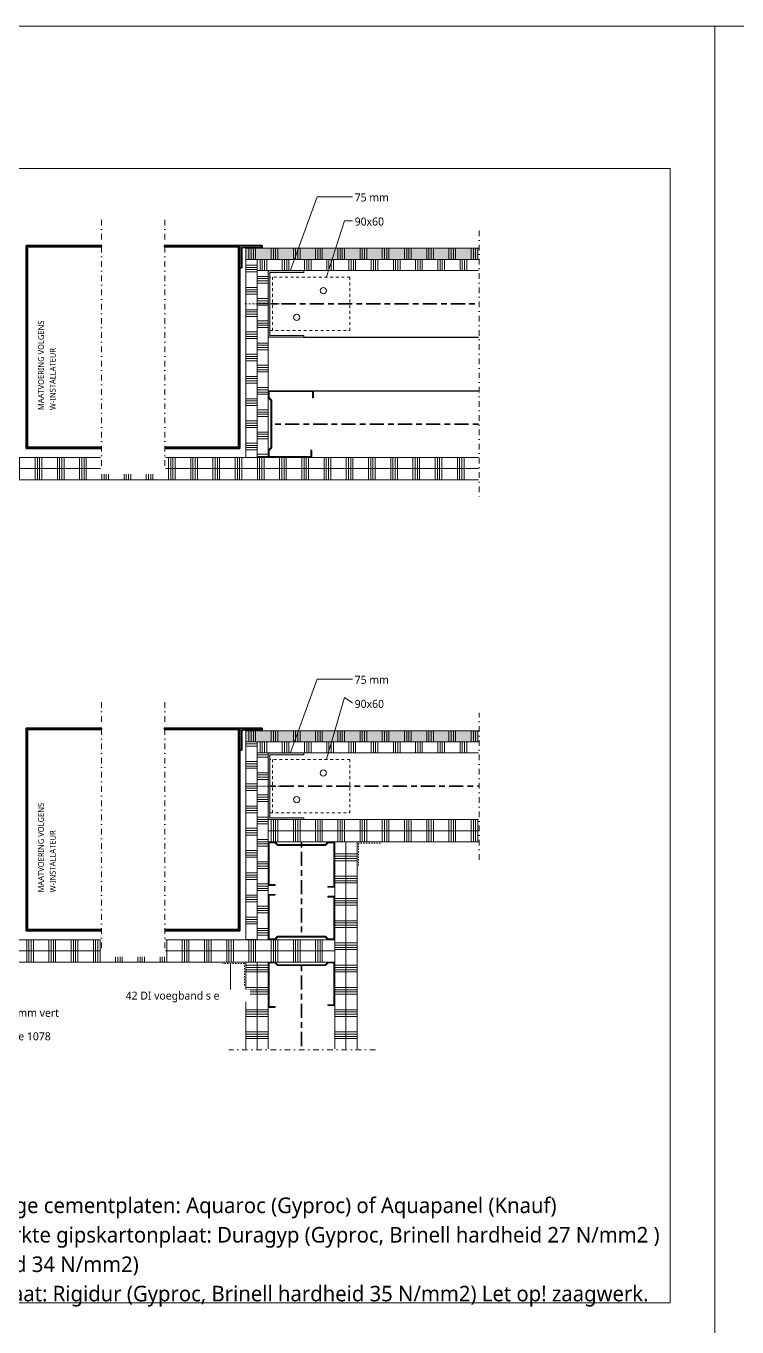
# Model space of a CAD drawing. Header units: millimetres. Extents: x -617 to 12931, y -7813 to -1363.
# Drawn here: x 10056 to 10856, y -2825 to -1363 of the extents above; entities that cross this region are included whole.
import ezdxf

# ---------------------------------------------------------------- set-up
doc = ezdxf.new("R2010")
doc.units = ezdxf.units.MM
for name, pattern in [('Center', [31.75, 6.35, -4.7625, 15.875, -4.7625]), ('Dash', [6.35, 3.175, -3.175]), ('Dash dot', [15.875, 6.35, -4.7625, 0, -4.7625]), ('Streep 1_5', [3, 1.5, -1.5]), ('Streep-stip _ detail', [4, 2, -1, 0, -1])]:
    doc.linetypes.add(name, pattern=pattern)
for name, color, linetype, lineweight in [('A-ANNO-IDEN', 131, 'Continuous', 18), ('A-DETL', 90, 'Continuous', 13), ('A-DETL-CNTR', 5, 'Center', 35), ('A-DETL-GENF', 92, 'Continuous', 18), ('A-DETL-MBND', 5, 'Continuous', 25), ('A-DETL-THIN', 151, 'Continuous', 18), ('G-ANNO-TEXT', 231, 'Continuous', 13)]:
    doc.layers.add(name, color=color, linetype=linetype, lineweight=lineweight)
doc.styles.add('Segoe UI_2', font='segoeui.ttf', dxfattribs={"height": 9})
doc.styles.add('Segoe UI_4', font='segoeui.ttf', dxfattribs={"height": 17.5})
doc.styles.add('Segoe UI_7', font='segoeui.ttf', dxfattribs={"height": 6.5})

# ---------------------------------------------------------------- blocks, each defined once
blk = doc.blocks.new('40  gipsplaat - D12_5-2957515-22_1 Principedetails metalstud')
at = {"layer": 'A-DETL-GENF', "lineweight": 13}
h = blk.add_hatch(dxfattribs=at)
h.set_pattern_fill('FP_316', color=256, style=0, pattern_type=2)
h.set_pattern_definition([(270, (10393.337, -2402.628), (25, 1e-15), []), (270, (10390.837, -2402.628), (25, 1e-15), []), (270, (10388.337, -2402.628), (25, 1e-15), []), (270, (10385.837, -2402.628), (25, 1e-15), [])])
h.paths.add_polyline_path([(11, 12.5), (0, 12.5), (0, 0), (190.4, 0), (190.4, 6.5), (263.7, 6.5), (263.7, 0), (466.8, 0), (466.8, 12.5), (21.2, 12.5)])
at = {"layer": 'A-DETL-GENF'}
for p, q in [((1, 12.5), (0, 12.5)), ((0, 12.5), (0, 0)), ((1, 12.5), (0, 12.5)), ((0, 12.5), (0, 0)), ((0, 0), (190.4, 0)), ((8, 12.5), (1, 12.5)), ((67, 12.5), (8, 12.5)), ((67, 12.5), (8, 12.5)), ((74, 12.5), (67, 12.5)), ((75, 12.5), (74, 12.5)), ((75, 12.5), (74, 12.5)), ((100, 12.5), (75, 12.5)), ((466.8, 12.5), (100, 12.5)), ((466.8, 12.5), (100, 12.5)), ((263.7, 0), (466.8, 0))]:
    blk.add_line(p, q, dxfattribs=at)
blk = doc.blocks.new('40  gipsplaat - D12_5-2957516-22_1 Principedetails metalstud')
at = {"layer": 'A-DETL-GENF', "lineweight": 13}
h = blk.add_hatch(dxfattribs=at)
h.set_pattern_fill('FP_317', color=256, style=0, pattern_type=2)
h.set_pattern_definition([(270, (10393.337, -2390.128), (25, 1e-15), []), (270, (10390.837, -2390.128), (25, 1e-15), []), (270, (10388.337, -2390.128), (25, 1e-15), []), (270, (10385.837, -2390.128), (25, 1e-15), [])])
h.paths.add_polyline_path([(11, 12.5), (0, 12.5), (0, 0), (190.4, 0), (190.4, 12.5), (21.2, 12.5)])
h.paths.add_polyline_path([(354.3, 12.5), (263.7, 12.5), (263.7, 0), (454.3, 0), (454.3, 12.5), (366.8, 12.5)])
at = {"layer": 'A-DETL-GENF'}
for p, q in [((190.4, 12.5), (0, 12.5)), ((0, 12.5), (0, 0)), ((190.4, 12.5), (0, 12.5)), ((0, 0), (1, 0)), ((0, 0), (1, 0)), ((1, 0), (8, 0)), ((8, 0), (67, 0)), ((8, 0), (67, 0)), ((67, 0), (74, 0)), ((74, 0), (75, 0)), ((74, 0), (75, 0)), ((75, 0), (100, 0)), ((100, 0), (190.4, 0)), ((100, 0), (190.4, 0)), ((454.3, 12.5), (263.7, 12.5)), ((454.3, 12.5), (263.7, 12.5)), ((263.7, 0), (354.3, 0)), ((263.7, 0), (354.3, 0)), ((354.3, 0), (379.3, 0)), ((379.3, 0), (380.3, 0)), ((379.3, 0), (380.3, 0)), ((380.3, 0), (387.3, 0)), ((387.3, 0), (446.3, 0)), ((387.3, 0), (446.3, 0)), ((446.3, 0), (453.3, 0)), ((453.3, 0), (454.3, 0)), ((453.3, 0), (454.3, 0)), ((454.3, 0), (454.3, 12.5))]:
    blk.add_line(p, q, dxfattribs=at)
blk = doc.blocks.new('40  gipsplaat - D12_5-2957530-22_1 Principedetails metalstud')
at = {"layer": 'A-DETL-GENF', "lineweight": 13}
h = blk.add_hatch(dxfattribs=at)
h.set_pattern_fill('FP_332', color=256, style=0, pattern_type=2)
h.set_pattern_definition([(90, (-10305.837, 2167.628), (-25, 1e-15), []), (90, (-10303.337, 2167.628), (-25, 1e-15), []), (90, (-10300.837, 2167.628), (-25, 1e-15), []), (90, (-10298.337, 2167.628), (-25, 1e-15), [])])
h.paths.add_polyline_path([(242.6, -12.5), (249, -12.5), (249, 0), (0, 0), (0, -12.5), (125.1, -12.5)])
at = {"layer": 'A-DETL-GENF'}
for p, q in [((249, 0), (0, 0)), ((0, 0), (0, -12.5)), ((0, 0), (0, -12.5)), ((0, -12.5), (12.5, -12.5)), ((12.5, -12.5), (13.5, -12.5)), ((12.5, -12.5), (13.5, -12.5)), ((13.5, -12.5), (52.5, -12.5)), ((52.5, -12.5), (249, -12.5)), ((52.5, -12.5), (249, -12.5))]:
    blk.add_line(p, q, dxfattribs=at)
blk = doc.blocks.new('40  gipsplaat - stootvast D12_5-2957531-22_1 Principedetails metalstud')
at = {"layer": 'A-DETL-GENF'}
blk.add_hatch(color=256, dxfattribs=at).paths.add_polyline_path([(20, -12.5), (261.5, -12.5), (261.5, 0), (0, 0), (0, -12.5), (12.5, -12.5)])
at = {"layer": 'A-DETL-GENF', "lineweight": 13}
h = blk.add_hatch(dxfattribs=at)
h.set_pattern_fill('FP_333', color=256, style=0, pattern_type=2)
h.set_pattern_definition([(90, (-10293.337, 2155.128), (-25, 1e-15), []), (90, (-10290.837, 2155.128), (-25, 1e-15), []), (90, (-10288.337, 2155.128), (-25, 1e-15), []), (90, (-10285.837, 2155.128), (-25, 1e-15), [])])
h.paths.add_polyline_path([(255.1, -12.5), (261.5, -12.5), (261.5, 0), (0, 0), (0, -12.5), (137.6, -12.5)])
at = {"layer": 'A-DETL-GENF'}
for p, q in [((261.5, 0), (0, 0)), ((0, 0), (0, -12.5)), ((261.5, 0), (0, 0)), ((0, 0), (0, -12.5)), ((0, -12.5), (12.5, -12.5)), ((12.5, -12.5), (261.5, -12.5)), ((12.5, -12.5), (261.5, -12.5))]:
    blk.add_line(p, q, dxfattribs=at)
blk = doc.blocks.new('40  gipsplaat - D12_5-2957532-22_1 Principedetails metalstud')
at = {"layer": 'A-DETL-GENF', "lineweight": 13}
h = blk.add_hatch(dxfattribs=at)
h.set_pattern_fill('FP_334', color=256, style=0, pattern_type=2)
h.set_pattern_definition([(90, (-10318.337, 2267.628), (-25, 1e-15), []), (90, (-10315.837, 2267.628), (-25, 1e-15), []), (90, (-10313.337, 2267.628), (-25, 1e-15), []), (90, (-10310.837, 2267.628), (-25, 1e-15), [])])
h.paths.add_polyline_path([(230.1, -12.5), (236.5, -12.5), (236.5, 0), (0, 0), (0, -12.5), (112.6, -12.5)])
at = {"layer": 'A-DETL-GENF'}
for p, q in [((236.5, 0), (0, 0)), ((0, 0), (0, -12.5)), ((0, 0), (0, -12.5)), ((0, -12.5), (1, -12.5)), ((0, -12.5), (1, -12.5)), ((1, -12.5), (8, -12.5)), ((8, -12.5), (67, -12.5)), ((8, -12.5), (67, -12.5)), ((67, -12.5), (74, -12.5)), ((74, -12.5), (75, -12.5)), ((74, -12.5), (75, -12.5)), ((75, -12.5), (100, -12.5)), ((100, -12.5), (236.5, -12.5)), ((100, -12.5), (236.5, -12.5))]:
    blk.add_line(p, q, dxfattribs=at)
blk = doc.blocks.new('40  gipsplaat - D12_5-V260-22_1 Principedetails metalstud')
at = {"layer": 'A-DETL-GENF', "lineweight": 13}
h = blk.add_hatch(dxfattribs=at)
h.set_pattern_fill('FP_335', color=256, style=0, pattern_type=2)
h.set_pattern_definition([(90, (-10318.337, 2255.128), (-25, 1e-15), []), (90, (-10315.837, 2255.128), (-25, 1e-15), []), (90, (-10313.337, 2255.128), (-25, 1e-15), []), (90, (-10310.837, 2255.128), (-25, 1e-15), [])])
h.paths.add_polyline_path([(230.1, -12.5), (236.5, -12.5), (236.5, 0), (0, 0), (0, -12.5), (112.6, -12.5)])
at = {"layer": 'A-DETL-GENF'}
for p, q in [((1, 0), (0, 0)), ((0, 0), (0, -12.5)), ((1, 0), (0, 0)), ((40, 0), (1, 0)), ((236.5, 0), (40, 0)), ((236.5, 0), (40, 0)), ((0, -12.5), (236.5, -12.5)), ((0, -12.5), (236.5, -12.5))]:
    blk.add_line(p, q, dxfattribs=at)
blk = doc.blocks.new('40  gipsplaat - D12_5-2957533-22_1 Principedetails metalstud')
at = {"layer": 'A-DETL-GENF', "lineweight": 13}
h = blk.add_hatch(dxfattribs=at)
h.set_pattern_fill('FP_336', color=256, style=0, pattern_type=2)
h.set_pattern_definition([(270, (2523.777, 10403.337), (25, 1e-15), []), (270, (2526.277, 10403.337), (25, 1e-15), []), (270, (2528.777, 10403.337), (25, 1e-15), []), (270, (2531.277, 10403.337), (25, 1e-15), [])])
h.paths.add_polyline_path([(1, 0), (1, -12.5), (233.6, -12.5), (233.6, 0), (32.1, 0)])
at = {"layer": 'A-DETL-GENF'}
for p, q in [((50.6, 0), (1, 0)), ((50.6, 0), (1, 0)), ((58.6, 0), (50.6, 0)), ((97.6, 0), (58.6, 0)), ((124.6, 0), (97.6, 0)), ((124.6, 0), (97.6, 0)), ((163.6, 0), (124.6, 0)), ((171.6, 0), (163.6, 0)), ((183.6, 0), (171.6, 0)), ((183.6, 0), (171.6, 0)), ((193.6, 0), (183.6, 0)), ((232.6, 0), (193.6, 0)), ((233.6, 0), (232.6, 0)), ((233.6, 0), (232.6, 0)), ((233.6, -12.5), (233.6, 0)), ((233.6, -12.5), (233.6, 0)), ((1, -12.5), (233.6, -12.5))]:
    blk.add_line(p, q, dxfattribs=at)
blk = doc.blocks.new('40  gipsplaat - D12_5-V261-22_1 Principedetails metalstud')
at = {"layer": 'A-DETL-GENF', "lineweight": 13}
h = blk.add_hatch(dxfattribs=at)
h.set_pattern_fill('FP_337', color=256, style=0, pattern_type=2)
h.set_pattern_definition([(270, (2523.777, 10415.837), (25, 1e-15), []), (270, (2526.277, 10415.837), (25, 1e-15), []), (270, (2528.777, 10415.837), (25, 1e-15), []), (270, (2531.277, 10415.837), (25, 1e-15), [])])
h.paths.add_polyline_path([(1, -12.5), (233.6, -12.5), (233.6, 0), (1, 0)])
at = {"layer": 'A-DETL-GENF'}
for p, q in [((233.6, 0), (1, 0)), ((233.6, 0), (1, 0)), ((233.6, -12.5), (233.6, 0)), ((233.6, -12.5), (233.6, 0)), ((1, -12.5), (233.6, -12.5)), ((1, -12.5), (233.6, -12.5))]:
    blk.add_line(p, q, dxfattribs=at)
blk = doc.blocks.new('40  gipsplaat - D12_5-2957534-22_1 Principedetails metalstud')
at = {"layer": 'A-DETL-GENF', "lineweight": 13}
h = blk.add_hatch(dxfattribs=at)
h.set_pattern_fill('FP_338', color=256, style=0, pattern_type=2)
h.set_pattern_definition([(90, (-2190.128, -10328.337), (-25, 1e-15), []), (90, (-2192.628, -10328.337), (-25, 1e-15), []), (90, (-2195.128, -10328.337), (-25, 1e-15), []), (90, (-2197.628, -10328.337), (-25, 1e-15), [])])
h.paths.add_polyline_path([(210, -5), (210, 0), (0, 0), (0, -12.5), (210, -12.5)])
at = {"layer": 'A-DETL-GENF'}
for p, q in [((1, 0), (0, 0)), ((0, 0), (0, -12.5)), ((1, 0), (0, 0)), ((0, 0), (0, -12.5)), ((74, 0), (1, 0)), ((101, 0), (74, 0)), ((101, 0), (74, 0)), ((140, 0), (101, 0)), ((148, 0), (140, 0)), ((160, 0), (148, 0)), ((160, 0), (148, 0)), ((170, 0), (160, 0)), ((209, 0), (170, 0)), ((210, 0), (209, 0)), ((210, 0), (209, 0)), ((210, -12.5), (210, 0)), ((210, -12.5), (210, 0)), ((0, -12.5), (210, -12.5))]:
    blk.add_line(p, q, dxfattribs=at)
blk = doc.blocks.new('40  gipsplaat - D12_5-2957535-22_1 Principedetails metalstud')
at = {"layer": 'A-DETL-GENF', "lineweight": 13}
h = blk.add_hatch(dxfattribs=at)
h.set_pattern_fill('FP_339', color=256, style=0, pattern_type=2)
h.set_pattern_definition([(90, (-2177.628, -10315.837), (-25, 1e-15), []), (90, (-2180.128, -10315.837), (-25, 1e-15), []), (90, (-2182.628, -10315.837), (-25, 1e-15), []), (90, (-2185.128, -10315.837), (-25, 1e-15), [])])
h.paths.add_polyline_path([(222.5, -12.5), (222.5, 0), (0, 0), (0, -12.5), (203.1, -12.5)])
at = {"layer": 'A-DETL-GENF'}
for p, q in [((222.5, 0), (0, 0)), ((0, 0), (0, -12.5)), ((222.5, 0), (0, 0)), ((0, 0), (0, -12.5)), ((222.5, -12.5), (222.5, 0)), ((222.5, -12.5), (222.5, 0)), ((0, -12.5), (222.5, -12.5)), ((0, -12.5), (222.5, -12.5))]:
    blk.add_line(p, q, dxfattribs=at)
blk = doc.blocks.new('22 metalstud profiel - 75 mm vert-4394546-22_1 Principedetails metalstud')
at = {"layer": 'A-DETL-GENF'}
blk.add_hatch(color=256, dxfattribs=at).paths.add_polyline_path([(-37.5, 50), (-37.5, 1), (-36.5, 0), (-29.5, 0), (-26.5, 3), (26.5, 3), (29.5, 0), (36.5, 0), (37.5, 1), (37.5, 48), (36.5, 49), (29.5, 49), (29.5, 48), (36.5, 48), (36.5, 1), (29.9, 1), (26.9, 4), (-26.9, 4), (-29.9, 1), (-36.5, 1), (-36.5, 50), (-29.5, 50), (-29.5, 51), (-36.5, 51)])
for p, q in [((-36.5, 51), (-37.5, 50)), ((-37.5, 50), (-37.5, 1)), ((-29.5, 51), (-36.5, 51)), ((-36.5, 1), (-36.5, 50)), ((-36.5, 50), (-29.5, 50)), ((-29.5, 50), (-29.5, 51)), ((36.5, 49), (29.5, 49)), ((29.5, 49), (29.5, 48)), ((29.5, 48), (36.5, 48)), ((37.5, 48), (36.5, 49)), ((36.5, 48), (36.5, 1)), ((37.5, 1), (37.5, 48)), ((-37.5, 1), (-36.5, 0)), ((-29.9, 1), (-36.5, 1)), ((-36.5, 0), (-29.5, 0)), ((-26.9, 4), (-29.9, 1)), ((-29.5, 0), (-26.5, 3)), ((26.9, 4), (-26.9, 4)), ((-26.5, 3), (26.5, 3)), ((26.5, 3), (29.5, 0)), ((29.9, 1), (26.9, 4)), ((29.5, 0), (36.5, 0)), ((36.5, 1), (29.9, 1)), ((36.5, 0), (37.5, 1))]:
    blk.add_line(p, q, dxfattribs=at)
blk = doc.blocks.new('40  gipsplaat - D12_5-2957538-22_1 Principedetails metalstud')
at = {"layer": 'A-DETL-GENF'}
for p, q in [((0, 0), (282.9, 0)), ((356.2, 0), (616, 0)), ((666.2, 0), (679.3, 0)), ((679.3, 0), (680.2, 0)), ((679.3, 0), (680.2, 0))]:
    blk.add_line(p, q, dxfattribs=at)
blk = doc.blocks.new('40  gipsplaat - D12_5-2957539-22_1 Principedetails metalstud')
at = {"layer": 'A-DETL-GENF'}
for p, q in [((282.9, 12.5), (0, 12.5)), ((167.5, 0), (192.5, 0)), ((192.5, 0), (282.9, 0)), ((192.5, 0), (282.9, 0)), ((616, 12.5), (356.2, 12.5)), ((356.2, 0), (446.8, 0)), ((356.2, 0), (446.8, 0)), ((446.8, 0), (471.8, 0)), ((471.8, 0), (472.8, 0)), ((471.8, 0), (472.8, 0)), ((679.3, 12.5), (666.2, 12.5))]:
    blk.add_line(p, q, dxfattribs=at)
blk = doc.blocks.new('40  gipsplaat - D12_5-V263-22_1 Principedetails metalstud')
at = {"layer": 'A-DETL-GENF', "lineweight": 13}
h = blk.add_hatch(dxfattribs=at)
h.set_pattern_fill('FP_342', color=256, style=0, pattern_type=2)
h.set_pattern_definition([(90, (-10305.837, 1625.504), (-25, 1e-15), []), (90, (-10303.337, 1625.504), (-25, 1e-15), []), (90, (-10300.837, 1625.504), (-25, 1e-15), []), (90, (-10298.337, 1625.504), (-25, 1e-15), [])])
h.paths.add_polyline_path([(242.6, -12.5), (249, -12.5), (249, 0), (0, 0), (0, -12.5), (52.5, -12.5)])
at = {"layer": 'A-DETL-GENF'}
for p, q in [((249, 0), (0, 0)), ((0, 0), (0, -12.5)), ((0, 0), (0, -12.5)), ((0, -12.5), (12.5, -12.5)), ((12.5, -12.5), (13.5, -12.5)), ((12.5, -12.5), (13.5, -12.5)), ((13.5, -12.5), (52.5, -12.5)), ((52.5, -12.5), (249, -12.5)), ((52.5, -12.5), (249, -12.5))]:
    blk.add_line(p, q, dxfattribs=at)
blk = doc.blocks.new('40  gipsplaat - stootvast D12_5-V264-22_1 Principedetails metalstud')
at = {"layer": 'A-DETL-GENF'}
blk.add_hatch(color=256, dxfattribs=at).paths.add_polyline_path([(12.5, -12.5), (261.5, -12.5), (261.5, 0), (0, 0), (0, -12.5)])
at = {"layer": 'A-DETL-GENF', "lineweight": 13}
h = blk.add_hatch(dxfattribs=at)
h.set_pattern_fill('FP_343', color=256, style=0, pattern_type=2)
h.set_pattern_definition([(90, (-10293.337, 1613.004), (-25, 1e-15), []), (90, (-10290.837, 1613.004), (-25, 1e-15), []), (90, (-10288.337, 1613.004), (-25, 1e-15), []), (90, (-10285.837, 1613.004), (-25, 1e-15), [])])
h.paths.add_polyline_path([(255.1, -12.5), (261.5, -12.5), (261.5, 0), (0, 0), (0, -12.5), (20, -12.5)])
at = {"layer": 'A-DETL-GENF'}
for p, q in [((261.5, 0), (0, 0)), ((0, 0), (0, -12.5)), ((261.5, 0), (0, 0)), ((0, 0), (0, -12.5)), ((0, -12.5), (12.5, -12.5)), ((12.5, -12.5), (261.5, -12.5)), ((12.5, -12.5), (261.5, -12.5))]:
    blk.add_line(p, q, dxfattribs=at)
blk = doc.blocks.new('40  gipsplaat - D12_5-V267-22_1 Principedetails metalstud')
at = {"layer": 'A-DETL-GENF', "lineweight": 13}
h = blk.add_hatch(dxfattribs=at)
h.set_pattern_fill('FP_346', color=256, style=0, pattern_type=2)
h.set_pattern_definition([(90, (-1648.004, -10328.337), (-25, 1e-15), []), (90, (-1650.504, -10328.337), (-25, 1e-15), []), (90, (-1653.004, -10328.337), (-25, 1e-15), []), (90, (-1655.504, -10328.337), (-25, 1e-15), [])])
h.paths.add_polyline_path([(210, 0), (0, 0), (0, -12.5), (210, -12.5), (210, -5)])
at = {"layer": 'A-DETL-GENF'}
for p, q in [((1, 0), (0, 0)), ((0, 0), (0, -12.5)), ((1, 0), (0, 0)), ((0, 0), (0, -12.5)), ((74, 0), (1, 0)), ((136, 0), (74, 0)), ((136, 0), (74, 0)), ((143, 0), (136, 0)), ((202, 0), (143, 0)), ((202, 0), (143, 0)), ((209, 0), (202, 0)), ((210, 0), (209, 0)), ((210, 0), (209, 0)), ((210, -12.5), (210, 0)), ((0, -12.5), (210, -12.5)), ((210, -12.5), (210, -5))]:
    blk.add_line(p, q, dxfattribs=at)
blk = doc.blocks.new('40  gipsplaat - D12_5-V268-22_1 Principedetails metalstud')
at = {"layer": 'A-DETL-GENF', "lineweight": 13}
h = blk.add_hatch(dxfattribs=at)
h.set_pattern_fill('FP_347', color=256, style=0, pattern_type=2)
h.set_pattern_definition([(90, (-1635.504, -10315.837), (-25, 1e-15), []), (90, (-1638.004, -10315.837), (-25, 1e-15), []), (90, (-1640.504, -10315.837), (-25, 1e-15), []), (90, (-1643.004, -10315.837), (-25, 1e-15), [])])
h.paths.add_polyline_path([(222.5, -12.5), (222.5, 0), (0, 0), (0, -12.5)])
at = {"layer": 'A-DETL-GENF'}
for p, q in [((222.5, 0), (0, 0)), ((0, 0), (0, -12.5)), ((222.5, 0), (0, 0)), ((0, 0), (0, -12.5)), ((222.5, -12.5), (222.5, 0)), ((0, -12.5), (222.5, -12.5)), ((0, -12.5), (222.5, -12.5))]:
    blk.add_line(p, q, dxfattribs=at)
blk = doc.blocks.new('22 metalstud profiel - 75 mm vert-V269-22_1 Principedetails metalstud')
at = {"layer": 'A-DETL-GENF'}
blk.add_hatch(color=256, dxfattribs=at).paths.add_polyline_path([(37.5, 1), (37.5, 48), (36.5, 49), (29.5, 49), (29.5, 48), (36.5, 48), (36.5, 1), (29.9, 1), (26.9, 4), (-26.9, 4), (-29.9, 1), (-36.5, 1), (-36.5, 50), (-29.5, 50), (-29.5, 51), (-36.5, 51), (-37.5, 50), (-37.5, 1), (-36.5, 0), (-29.5, 0), (-26.5, 3), (26.5, 3), (29.5, 0), (36.5, 0)])
for p, q in [((-36.5, 51), (-37.5, 50)), ((-37.5, 50), (-37.5, 1)), ((-29.5, 51), (-36.5, 51)), ((-36.5, 1), (-36.5, 50)), ((-36.5, 50), (-29.5, 50)), ((-29.5, 50), (-29.5, 51)), ((36.5, 49), (29.5, 49)), ((29.5, 49), (29.5, 48)), ((29.5, 48), (36.5, 48)), ((37.5, 48), (36.5, 49)), ((36.5, 48), (36.5, 1)), ((-37.5, 1), (-36.5, 0)), ((-29.9, 1), (-36.5, 1)), ((-36.5, 0), (-29.5, 0)), ((-26.9, 4), (-29.9, 1)), ((-29.5, 0), (-26.5, 3)), ((26.9, 4), (-26.9, 4)), ((-26.5, 3), (26.5, 3)), ((26.5, 3), (29.5, 0)), ((29.9, 1), (26.9, 4)), ((29.5, 0), (36.5, 0)), ((36.5, 1), (29.9, 1)), ((36.5, 0), (37.5, 1))]:
    blk.add_line(p, q, dxfattribs=at)
blk = doc.blocks.new('40  gipsplaat - D12_5-2957540-22_1 Principedetails metalstud')
at = {"layer": 'A-DETL-GENF', "lineweight": 13}
h = blk.add_hatch(dxfattribs=at)
h.set_pattern_fill('FP_348', color=256, style=0, pattern_type=2)
h.set_pattern_definition([(90, (-9758.82, 1860.504), (-25, 1e-15), []), (90, (-9756.32, 1860.504), (-25, 1e-15), []), (90, (-9753.82, 1860.504), (-25, 1e-15), []), (90, (-9751.32, 1860.504), (-25, 1e-15), [])])
h.paths.add_polyline_path([(789.6, -12.5), (796, -12.5), (796, 0), (444.1, 0), (444.1, -6.5), (370.8, -6.5), (370.8, 0), (111, 0), (111, -2.5), (60.8, -2.5), (60.8, 0), (0, 0), (0, -12.5), (672.1, -12.5)])
at = {"layer": 'A-DETL-GENF'}
for p, q in [((60.8, 0), (0, 0)), ((0, 0), (0, -12.5)), ((0, 0), (0, -12.5)), ((370.8, 0), (111, 0)), ((796, 0), (444.1, 0)), ((0, -12.5), (796, -12.5)), ((0, -12.5), (796, -12.5))]:
    blk.add_line(p, q, dxfattribs=at)
blk = doc.blocks.new('40  gipsplaat - D12_5-V270-22_1 Principedetails metalstud')
at = {"layer": 'A-DETL-GENF', "lineweight": 13}
h = blk.add_hatch(dxfattribs=at)
h.set_pattern_fill('FP_349', color=256, style=0, pattern_type=2)
h.set_pattern_definition([(90, (-9758.82, 1848.004), (-25, 1e-15), []), (90, (-9756.32, 1848.004), (-25, 1e-15), []), (90, (-9753.82, 1848.004), (-25, 1e-15), []), (90, (-9751.32, 1848.004), (-25, 1e-15), [])])
h.paths.add_polyline_path([(789.6, -12.5), (796, -12.5), (796, 0), (444.1, 0), (444.1, -12.5), (672.1, -12.5)])
h.paths.add_polyline_path([(370.8, -12.5), (370.8, 0), (111, 0), (111, -12.5), (319.5, -12.5)])
h.paths.add_polyline_path([(48, -12.5), (60.8, -12.5), (60.8, 0), (0, 0), (0, -12.5), (40, -12.5)])
at = {"layer": 'A-DETL-GENF'}
for p, q in [((1, 0), (0, 0)), ((0, 0), (0, -12.5)), ((1, 0), (0, 0)), ((40, 0), (1, 0)), ((48, 0), (40, 0)), ((60.8, 0), (48, 0)), ((60.8, 0), (48, 0)), ((370.8, 0), (111, 0)), ((370.8, 0), (111, 0)), ((796, 0), (444.1, 0)), ((796, 0), (444.1, 0)), ((0, -12.5), (60.8, -12.5)), ((0, -12.5), (60.8, -12.5)), ((111, -12.5), (370.8, -12.5)), ((111, -12.5), (370.8, -12.5)), ((444.1, -12.5), (796, -12.5)), ((444.1, -12.5), (796, -12.5))]:
    blk.add_line(p, q, dxfattribs=at)
blk = doc.blocks.new('22 metalstud profiel - 75 mm vert-V64-22_1 Principedetails metalstud')
at = {"layer": 'A-DETL-GENF'}
blk.add_hatch(color=256, dxfattribs=at).paths.add_polyline_path([(-37.5, -50), (-36.5, -51), (-29.5, -51), (-29.5, -50), (-36.5, -50), (-36.5, -1), (-29.9, -1), (-26.9, -4), (26.9, -4), (29.9, -1), (36.5, -1), (36.5, -48), (29.5, -48), (29.5, -49), (36.5, -49), (37.5, -48), (37.5, -1), (36.5, 0), (29.5, 0), (26.5, -3), (-26.5, -3), (-29.5, 0), (-36.5, 0), (-37.5, -1)])
for p, q in [((-36.5, 0), (-37.5, -1)), ((-29.5, 0), (-36.5, 0)), ((-26.5, -3), (-29.5, 0)), ((29.5, 0), (26.5, -3)), ((36.5, 0), (29.5, 0)), ((37.5, -1), (36.5, 0)), ((-36.5, -50), (-36.5, -1)), ((-36.5, -1), (-29.9, -1)), ((-29.9, -1), (-26.9, -4)), ((-26.9, -4), (26.9, -4)), ((26.5, -3), (-26.5, -3)), ((26.9, -4), (29.9, -1)), ((29.9, -1), (36.5, -1)), ((36.5, -1), (36.5, -48)), ((37.5, -48), (37.5, -1)), ((-37.5, -50), (-36.5, -51)), ((-29.5, -50), (-36.5, -50)), ((-36.5, -51), (-29.5, -51)), ((-29.5, -51), (-29.5, -50)), ((36.5, -48), (29.5, -48)), ((29.5, -48), (29.5, -49)), ((29.5, -49), (36.5, -49)), ((36.5, -49), (37.5, -48))]:
    blk.add_line(p, q, dxfattribs=at)
blk = doc.blocks.new('00 afbreeklijn 1 s l - Type 1-2338413-22_1 Principedetails metalstud')
at = {"layer": 'A-DETL-GENF', "linetype": 'Dash dot'}
for p, q in [((235.5, 0), (-20, 0)), ((266.1, 0), (237, 0)), ((235.5, -71.2), (-20, -71.2)), ((266.1, -71.2), (237, -71.2))]:
    blk.add_line(p, q, dxfattribs=at)
blk = doc.blocks.new('22 verzwaard metalstud profiel - 75 mm-4398024-22_1 Principedetails metalstud')
at = {"layer": 'A-DETL-GENF'}
blk.add_hatch(color=256, dxfattribs=at).paths.add_polyline_path([(37.5, 40), (35.5, 40), (35.5, 2), (-35.5, 2), (-35.5, 40), (-37.5, 40), (-37.5, 1), (-36.5, 0), (36.5, 0), (37.5, 1)])
for p, q in [((-35.5, 40), (-37.5, 40)), ((-37.5, 40), (-37.5, 1)), ((-37.5, 40), (-37.5, 1)), ((-37.5, 40), (-35.5, 40)), ((-35.5, 2), (-35.5, 40)), ((-35.5, 40), (-35.5, 2)), ((37.5, 40), (35.5, 40)), ((35.5, 40), (35.5, 2)), ((35.5, 40), (35.5, 2)), ((35.5, 40), (37.5, 40)), ((37.5, 1), (37.5, 40)), ((37.5, 40), (37.5, 1)), ((-37.5, 1), (-36.5, 0)), ((-37.5, 1), (-36.5, 0)), ((-36.5, 0), (36.5, 0)), ((36.5, 0), (-36.5, 0)), ((35.5, 2), (-35.5, 2)), ((-35.5, 2), (35.5, 2)), ((36.5, 0), (37.5, 1)), ((37.5, 1), (36.5, 0))]:
    blk.add_line(p, q, dxfattribs=at)
blk = doc.blocks.new('00 Afbreeklijn 0 s l - Type 1-2130519-22_1 Principedetails metalstud')
at = {"layer": 'A-DETL-GENF', "linetype": 'Dash dot'}
blk.add_line((145, 0), (-20, 0), dxfattribs=at)
blk = doc.blocks.new('00 Afbreeklijn 0 s l - Type 1-2130520-22_1 Principedetails metalstud')
at = {"layer": 'A-DETL-GENF', "linetype": 'Dash dot'}
blk.add_line((280, 0), (-20, 0), dxfattribs=at)
blk = doc.blocks.new('40  gipsplaat - D12_5-2957543-22_1 Principedetails metalstud')
at = {"layer": 'A-DETL-GENF', "lineweight": 13}
h = blk.add_hatch(dxfattribs=at)
h.set_pattern_fill('FP_356', color=256, style=0, pattern_type=2)
h.set_pattern_definition([(270, (2523.777, 10315.837), (25, 1e-15), []), (270, (2526.277, 10315.837), (25, 1e-15), []), (270, (2528.777, 10315.837), (25, 1e-15), []), (270, (2531.277, 10315.837), (25, 1e-15), [])])
h.paths.add_polyline_path([(1, 0), (98.6, 0), (98.6, 12.5), (1, 12.5)])
at = {"layer": 'A-DETL-GENF'}
for p, q in [((98.6, 12.5), (1, 12.5)), ((98.6, 12.5), (1, 12.5)), ((1, 0), (98.6, 0)), ((98.6, 0), (98.6, 12.5)), ((98.6, 0), (98.6, 12.5))]:
    blk.add_line(p, q, dxfattribs=at)
blk = doc.blocks.new('40  gipsplaat - D12_5-V276-22_1 Principedetails metalstud')
at = {"layer": 'A-DETL-GENF', "lineweight": 13}
h = blk.add_hatch(dxfattribs=at)
h.set_pattern_fill('FP_357', color=256, style=0, pattern_type=2)
h.set_pattern_definition([(270, (2523.777, 10328.337), (25, 1e-15), []), (270, (2526.277, 10328.337), (25, 1e-15), []), (270, (2528.777, 10328.337), (25, 1e-15), []), (270, (2531.277, 10328.337), (25, 1e-15), [])])
h.paths.add_polyline_path([(1, 0), (98.6, 0), (98.6, 12.5), (1, 12.5), (1, 5)])
at = {"layer": 'A-DETL-GENF'}
for p, q in [((98.6, 12.5), (1, 12.5)), ((98.6, 12.5), (1, 12.5)), ((1, 0), (98.6, 0)), ((1, 0), (98.6, 0)), ((98.6, 0), (98.6, 12.5)), ((98.6, 0), (98.6, 12.5))]:
    blk.add_line(p, q, dxfattribs=at)
blk = doc.blocks.new('00 afbreeklijn 1 s l - Type 1-2338414-22_1 Principedetails metalstud')
at = {"layer": 'A-DETL-GENF', "linetype": 'Dash dot'}
blk.add_line((145, 0), (-20, 0), dxfattribs=at)
blk = doc.blocks.new('42 voegband - 42 DI voegband s e-2057820-22_1 Principedetails metalstud')
at = {"layer": 'A-DETL-GENF', "linetype": 'Streep 1_5'}
for p, q in [((-1.5, -1.5), (-26.5, -1.5)), ((-1.5, -26.5), (-1.5, -1.5))]:
    blk.add_line(p, q, dxfattribs=at)
blk = doc.blocks.new('30 L-anker plat a e - 90x60-2057174-22_1 Principedetails metalstud')
at = {"layer": 'A-DETL-GENF', "linetype": 'Dash'}
for p, q in [((35, 90), (-25, 90)), ((-25, 90), (-25, 0)), ((35, 0), (35, 90)), ((35, 3), (-25, 3)), ((35, 0), (-25, 0))]:
    blk.add_line(p, q, dxfattribs=at)
at = {"layer": 'A-DETL-GENF', "linetype": 'Streep-stip _ detail', "lineweight": 13}
blk.add_line((5, 15), (5, -30), dxfattribs=at)
at = {"layer": 'A-DETL-GENF', "lineweight": 13}
for centre in [(-10, 60), (20, 30)]:
    blk.add_circle(centre, 3.5, dxfattribs=at)

msp = doc.modelspace()

# ---------------------------------------------------------------- hatches: boundary and pattern name
at = {"layer": 'A-DETL-GENF'}
for points in [[(10056, -1838), (10140, -1838), (10140, -1836.5), (10057.5, -1836.5), (10057.5, -1611.5), (10141, -1611.5), (10141, -1610), (10056, -1610), (10056, -1816.4)], [(10296.3, -1838), (10296.3, -1610), (10211.3, -1610), (10211.3, -1611.5), (10294.8, -1611.5), (10294.8, -1836.5), (10212.4, -1836.5), (10212.4, -1838)], [(10296.6, -1635), (10298.6, -1635), (10298.6, -1612), (10321.6, -1612), (10321.6, -1610), (10296.6, -1610)], [(10056, -2380.1), (10140, -2380.1), (10140, -2378.6), (10057.5, -2378.6), (10057.5, -2153.6), (10141, -2153.6), (10141, -2152.1), (10056, -2152.1), (10056, -2370.8)], [(10212.4, -2380.1), (10296.3, -2380.1), (10296.3, -2152.1), (10211.3, -2152.1), (10211.3, -2153.6), (10294.8, -2153.6), (10294.8, -2378.6), (10212.4, -2378.6)], [(10296.6, -2177.1), (10298.6, -2177.1), (10298.6, -2154.1), (10321.6, -2154.1), (10321.6, -2152.1), (10296.6, -2152.1)]]:
    msp.add_hatch(color=7, dxfattribs=at).paths.add_polyline_path(points)

# ---------------------------------------------------------------- linework, layer by layer
at = {"layer": 'A-ANNO-IDEN'}
for p, q in [((10353.4, -1637.5), (10383.5, -1555)), ((10383.5, -1555), (10423.6, -1555)), ((10393.9, -1644.9), (10414.3, -1582.1)), ((10414.3, -1582.1), (10423.6, -1582.1)), ((10353.4, -2179.6), (10383.5, -2097.1)), ((10383.5, -2097.1), (10423.6, -2097.1)), ((10393.9, -2187), (10414.3, -2117.8)), ((10414.3, -2117.8), (10423.6, -2124.2)), ((10285.9, -2416.9), (10285.9, -2452.1)), ((10285.9, -2452.1), (10281.8, -2452.1))]:
    msp.add_line(p, q, dxfattribs=at)
at = {"layer": 'A-DETL', "lineweight": 18}
for p, q in [((8730.7, -1363.2), (12930.7, -1363.2)), ((10830.7, -1363.2), (10830.7, -4333.2)), ((8780.7, -1523.2), (10780.7, -1523.2)), ((10780.7, -1523.2), (10780.7, -2798.2)), ((8780.7, -2798.2), (10780.7, -2798.2))]:
    msp.add_line(p, q, dxfattribs=at)
at = {"layer": 'A-DETL', "lineweight": 35}
for p, q in [((10056, -1610), (10056, -1838)), ((10141, -1610), (10056, -1610)), ((10057.5, -1836.5), (10057.5, -1611.5)), ((10057.5, -1611.5), (10141, -1611.5)), ((10296.3, -1610), (10211.3, -1610)), ((10211.3, -1611.5), (10294.8, -1611.5)), ((10294.8, -1611.5), (10294.8, -1836.5)), ((10296.3, -1838), (10296.3, -1610)), ((10296.6, -1610), (10296.6, -1635)), ((10321.6, -1610), (10296.6, -1610)), ((10298.6, -1635), (10298.6, -1612)), ((10298.6, -1612), (10321.6, -1612)), ((10321.6, -1612), (10321.6, -1610)), ((10296.6, -1635), (10298.6, -1635)), ((10056, -1838), (10140, -1838)), ((10140, -1836.5), (10057.5, -1836.5)), ((10294.8, -1836.5), (10212.4, -1836.5)), ((10212.4, -1838), (10296.3, -1838)), ((10056, -2152.1), (10056, -2380.1)), ((10141, -2152.1), (10056, -2152.1)), ((10057.5, -2378.6), (10057.5, -2153.6)), ((10057.5, -2153.6), (10141, -2153.6)), ((10296.3, -2152.1), (10211.3, -2152.1)), ((10211.3, -2153.6), (10294.8, -2153.6)), ((10294.8, -2153.6), (10294.8, -2378.6)), ((10296.3, -2380.1), (10296.3, -2152.1)), ((10296.6, -2152.1), (10296.6, -2177.1)), ((10321.6, -2152.1), (10296.6, -2152.1)), ((10298.6, -2177.1), (10298.6, -2154.1)), ((10298.6, -2154.1), (10321.6, -2154.1)), ((10321.6, -2154.1), (10321.6, -2152.1)), ((10296.6, -2177.1), (10298.6, -2177.1)), ((10056, -2380.1), (10140, -2380.1)), ((10140, -2378.6), (10057.5, -2378.6)), ((10294.8, -2378.6), (10212.4, -2378.6)), ((10212.4, -2380.1), (10296.3, -2380.1))]:
    msp.add_line(p, q, dxfattribs=at)
at = {"layer": 'A-DETL-CNTR'}
for p, q in [((10332.3, -1675.5), (10564.8, -1675.5)), ((10564.8, -1810.5), (10332.3, -1810.5)), ((10330.3, -2217.6), (10564.8, -2217.6)), ((10365.8, -2280.1), (10365.8, -2386.1)), ((10365.8, -2419.1), (10365.8, -2512.8))]:
    msp.add_line(p, q, dxfattribs=at)
at = {"layer": 'A-DETL-MBND'}
for p, q in [((10368.3, -1713), (10564.8, -1713)), ((10368.3, -1773), (10564.8, -1773))]:
    msp.add_line(p, q, dxfattribs=at)
at = {"layer": 'A-DETL-THIN'}
for p, q in [((10141, -1611.5), (10141, -1610)), ((10211.3, -1610), (10211.3, -1611.5)), ((10140, -1838), (10140, -1836.5)), ((10212.4, -1836.5), (10212.4, -1838)), ((10141, -2153.6), (10141, -2152.1)), ((10211.3, -2152.1), (10211.3, -2153.6)), ((10140, -2380.1), (10140, -2378.6)), ((10212.4, -2378.6), (10212.4, -2380.1))]:
    msp.add_line(p, q, dxfattribs=at)

# ---------------------------------------------------------------- block references
at = {"layer": 'A-DETL-GENF', "linetype": 'Dash dot'}
for name, p, rotation in [('00 afbreeklijn 1 s l - Type 1-2338413-22_1 Principedetails metalstud', (10140.7, -1847), 89.99999999999987), ('00 Afbreeklijn 0 s l - Type 1-2130520-22_1 Principedetails metalstud', (10565.8, -1873), 89.99999999999989), ('00 afbreeklijn 1 s l - Type 1-2338413-22_1 Principedetails metalstud', (10140.7, -2389.1), 89.99999999999987), ('00 Afbreeklijn 0 s l - Type 1-2130519-22_1 Principedetails metalstud', (10565.8, -2155.1), 270)]:
    msp.add_blockref(name, p, dxfattribs=dict(at, rotation=rotation))
at = {"layer": 'A-DETL-GENF'}
for name, p in [('40  gipsplaat - stootvast D12_5-V264-22_1 Principedetails metalstud', (10303.3, -1613)), ('40  gipsplaat - D12_5-V263-22_1 Principedetails metalstud', (10315.8, -1625.5)), ('40  gipsplaat - D12_5-V270-22_1 Principedetails metalstud', (9768.8, -1848)), ('40  gipsplaat - D12_5-2957540-22_1 Principedetails metalstud', (9768.8, -1860.5)), ('40  gipsplaat - stootvast D12_5-2957531-22_1 Principedetails metalstud', (10303.3, -2155.1)), ('40  gipsplaat - D12_5-2957530-22_1 Principedetails metalstud', (10315.8, -2167.6)), ('40  gipsplaat - D12_5-V260-22_1 Principedetails metalstud', (10328.3, -2255.1)), ('40  gipsplaat - D12_5-2957532-22_1 Principedetails metalstud', (10328.3, -2267.6)), ('22 metalstud profiel - 75 mm vert-4394546-22_1 Principedetails metalstud', (10365.8, -2390.1)), ('22 metalstud profiel - 75 mm vert-V64-22_1 Principedetails metalstud', (10365.8, -2415.1))]:
    msp.add_blockref(name, p, dxfattribs=at)
for name, p, rotation in [('40  gipsplaat - D12_5-V268-22_1 Principedetails metalstud', (10315.8, -1625.5), 270), ('40  gipsplaat - D12_5-V267-22_1 Principedetails metalstud', (10328.3, -1638), 270), ('22 verzwaard metalstud profiel - 75 mm-4398024-22_1 Principedetails metalstud', (10328.3, -1675.5), 270.0000000000001), ('22 metalstud profiel - 75 mm vert-V269-22_1 Principedetails metalstud', (10328.3, -1810.5), 270.0000000000002), ('40  gipsplaat - D12_5-2957539-22_1 Principedetails metalstud', (10495.8, -1848), 180), ('40  gipsplaat - D12_5-2957538-22_1 Principedetails metalstud', (10495.8, -1860.5), 180), ('40  gipsplaat - D12_5-2957535-22_1 Principedetails metalstud', (10315.8, -2167.6), 270), ('40  gipsplaat - D12_5-2957534-22_1 Principedetails metalstud', (10328.3, -2180.1), 270), ('22 verzwaard metalstud profiel - 75 mm-4398024-22_1 Principedetails metalstud', (10328.3, -2217.6), 270.0000000000001), ('22 metalstud profiel - 75 mm vert-4394546-22_1 Principedetails metalstud', (10365.8, -2280.1), 180), ('40  gipsplaat - D12_5-2957533-22_1 Principedetails metalstud', (10403.3, -2513.8), 90), ('40  gipsplaat - D12_5-V261-22_1 Principedetails metalstud', (10415.8, -2513.8), 90), ('40  gipsplaat - D12_5-2957516-22_1 Principedetails metalstud', (10403.3, -2390.1), 180), ('40  gipsplaat - D12_5-2957515-22_1 Principedetails metalstud', (10403.3, -2402.6), 180), ('40  gipsplaat - D12_5-2957543-22_1 Principedetails metalstud', (10315.8, -2513.8), 90), ('40  gipsplaat - D12_5-V276-22_1 Principedetails metalstud', (10328.3, -2513.8), 90)]:
    msp.add_blockref(name, p, dxfattribs=dict(at, rotation=rotation))
at = {"layer": 'A-DETL-GENF', "linetype": 'Streep-stip _ detail', "lineweight": 13, "rotation": 270.0000000000001}
for p in [(10330.3, -1670.5), (10330.3, -2212.6)]:
    msp.add_blockref('30 L-anker plat a e - 90x60-2057174-22_1 Principedetails metalstud', p, dxfattribs=at)
at = {"layer": 'A-DETL-GENF', "linetype": 'Streep 1_5', "rotation": 90}
msp.add_blockref('42 voegband - 42 DI voegband s e-2057820-22_1 Principedetails metalstud', (10428.3, -2280.1), dxfattribs=at)
at = {"layer": 'A-DETL-GENF', "linetype": 'Streep 1_5'}
msp.add_blockref('42 voegband - 42 DI voegband s e-2057820-22_1 Principedetails metalstud', (10303.3, -2415.1), dxfattribs=at)
at = {"layer": 'A-DETL-GENF', "linetype": 'Dash dot'}
msp.add_blockref('00 afbreeklijn 1 s l - Type 1-2338414-22_1 Principedetails metalstud', (10304, -2513.8), dxfattribs=at)

# ---------------------------------------------------------------- texts
at = {"layer": 'A-ANNO-IDEN', "lineweight": 13, "char_height": 9, "attachment_point": 1, "style": 'Segoe UI_2', "bg_fill": 3, "box_fill_scale": 1.25, "bg_fill_color": 9, "bg_fill_true_color": 13158600, "bg_fill_transparency": 0}
for s, insert, width in [('75 mm vert', (10029.8, -2467.7), 80.97), ('type 1078', (10029.8, -2494.1), 70.949)]:
    msp.add_mtext(s, dxfattribs=dict(at, insert=insert, width=width))
at = {"layer": 'G-ANNO-TEXT', "color": 7, "char_height": 6.5, "attachment_point": 1, "rotation": 90, "style": 'Segoe UI_7'}
for s, insert, width in [('MAATVOERING VOLGENS', (10069.5, -1794.8), 134.283), ('W-INSTALLATEUR', (10082.7, -1794.8), 92.996), ('MAATVOERING VOLGENS', (10069.5, -2336.9), 134.283), ('W-INSTALLATEUR', (10082.7, -2336.9), 92.996)]:
    msp.add_mtext(s, dxfattribs=dict(at, insert=insert, width=width))
at = {"layer": 'G-ANNO-TEXT', "color": 7, "char_height": 17.5, "attachment_point": 1, "style": 'Segoe UI_4'}
for s, insert, width in [('- bij sanitaire ruimte met 2x waterbestendige cementplaten: Aquaroc (Gyproc) of Aquapanel (Knauf)', (9588.2, -2679.8), 1316.772), ('- als wandbescherming met 1x vezelversterkte gipskartonplaat: Duragyp (Gyproc, Brinell hardheid 27 N/mm2 )', (9588.2, -2712.9), 1455.063), ('  of Diamond Board (Knauf, Brinell hardheid 34 N/mm2)', (9588.2, -2746), 736.751), ('- als wandbescherming met 1x gipsvezelplaat: Rigidur (Gyproc, Brinell hardheid 35 N/mm2) Let op! zaagwerk.', (9588.2, -2779), 1444.24)]:
    msp.add_mtext(s, dxfattribs=dict(at, insert=insert, width=width))

# ---------------------------------------------------------------- next in the draw order: texts
at = {"layer": 'A-ANNO-IDEN', "lineweight": 13, "char_height": 9, "attachment_point": 1, "style": 'Segoe UI_2', "bg_fill": 3, "box_fill_scale": 1.25, "bg_fill_color": 9, "bg_fill_true_color": 13158600, "bg_fill_transparency": 0}
for s, insert, width in [('75 mm', (10425.6, -1551.3), 49.304), ('90x60', (10425.6, -1578.4), 42.489), ('75 mm', (10425.6, -2093.4), 49.304), ('90x60', (10425.6, -2120.5), 42.489), ('42 DI voegband s e', (10168, -2448.4), 137.489)]:
    msp.add_mtext(s, dxfattribs=dict(at, insert=insert, width=width))

doc.saveas('drawing.dxf')
